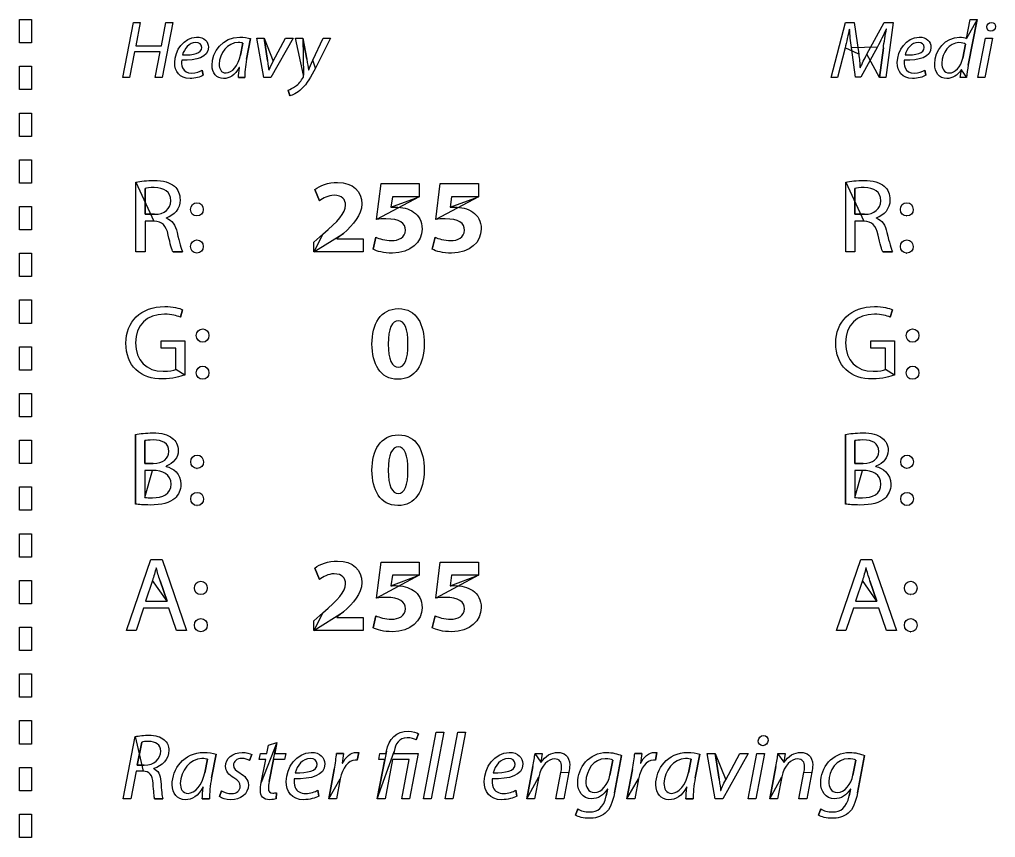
# Model space of a CAD drawing. Extents: x 1 to 901, y -2 to 434.
# Drawn here: x 450 to 583.9, y 104.3 to 216.6 of the extents above; entities that cross this region are included whole.
import ezdxf

# ---------------------------------------------------------------- set-up
doc = ezdxf.new("R2010")
doc.units = 0
doc.layers.add('Design_Template', color=7, linetype='CONTINUOUS')

msp = doc.modelspace()

# ---------------------------------------------------------------- linework, layer by layer
at = {"layer": 'Design_Template', "color": 7}
for points in [[(451.58296, 213.360966), (449.958837, 213.360966), (449.958837, 216.569804), (451.58296, 216.569804), (451.58296, 213.360966), (451.58296, 213.360966), (451.58296, 213.360966)], [(466.528949, 216.169501), (465.90285, 212.977509), (469.42882, 212.977509), (470.044363, 216.169501), (471.000971, 216.169501), (469.531952, 208.596643), (468.588337, 208.596643), (469.270468, 212.158453), (465.744498, 212.158453), (465.060742, 208.596643), (464.118751, 208.596643), (465.586146, 216.169501), (466.528949, 216.169501), (466.528949, 216.169501), (466.528949, 216.169501)], [(563.292557, 212.68711), (562.24581, 208.596643), (561.357414, 208.596643), (563.347777, 216.169501), (564.552876, 216.169501), (565.155425, 211.832756)], [(566.270386, 211.798261), (568.648101, 216.169501), (569.875938, 216.169501), (568.897404, 208.596643), (567.990332, 208.596643), (567.990332, 208.596643)], [(579.973921, 213.967436), (580.464406, 216.574617), (581.404773, 216.574617), (581.404773, 216.573815), (581.404773, 216.573815), (581.404773, 216.573815)], [(581.404773, 216.573815), (580.199674, 210.31658)], [(563.906475, 215.249367), (563.884549, 215.249367)], [(568.958309, 215.249367), (568.912021, 215.249367)], [(583.293628, 214.968593), (583.278199, 214.968593), (583.278199, 214.967791), (583.278199, 214.967791)], [(480.308818, 211.697985), (480.627146, 213.338504), (480.627146, 213.338504), (480.627146, 213.338504)], [(481.68445, 213.945776), (481.12494, 211.113977)], [(484.787337, 210.866094), (486.469928, 214.034019), (487.503682, 214.034019), (484.442211, 208.596643), (483.511588, 208.596643), (482.55498, 214.034019), (483.522957, 214.034019), (483.522957, 214.034019), (483.522957, 214.034019), (483.522957, 214.034019)], [(483.522957, 214.034019), (484.000449, 210.934282)], [(488.958084, 208.919131), (487.854493, 214.031613), (488.833026, 214.031613), (488.833026, 214.034019), (488.833026, 214.034019)], [(488.833026, 214.034019), (489.378732, 211.11157)], [(490.244389, 210.999261), (491.643571, 214.031613), (492.64403, 214.031613), (490.585455, 209.897827)], [(579.44933, 211.281638), (579.82369, 213.179666), (579.82369, 213.179666)], [(581.516026, 208.596643), (582.574142, 214.034019), (583.517757, 214.034019), (582.459641, 208.596643), (581.516026, 208.596643), (581.516026, 208.596643), (581.516026, 208.596643)], [(474.976011, 212.728022), (474.976011, 212.742462), (474.976011, 212.742462)], [(567.717479, 212.81065), (565.441271, 208.641567), (564.713664, 208.641567), (564.146033, 212.721605)], [(567.990332, 208.596643), (568.536037, 212.68711)], [(574.161186, 212.728022), (574.161186, 212.742462), (574.161186, 212.742462), (574.161186, 212.742462)], [(451.58296, 206.943289), (449.958837, 206.943289), (449.958837, 210.152127), (451.58296, 210.152127), (451.58296, 206.943289), (451.58296, 206.943289), (451.58296, 206.943289)], [(475.044225, 209.606625), (475.180651, 208.911109), (475.180651, 208.911109), (475.180651, 208.911109)], [(480.136661, 210.001312), (480.114736, 210.001312)], [(484.171794, 209.596998), (484.205089, 209.596998)], [(489.629659, 209.673208), (489.651584, 209.673208)], [(565.338139, 209.933926), (565.371434, 209.933926)], [(574.229399, 209.606625), (574.36745, 208.911109), (574.36745, 208.911109), (574.36745, 208.911109)], [(579.960116, 208.595039), (579.097707, 208.595039), (579.245502, 209.674011), (579.225201, 209.674011)], [(480.885382, 208.596643), (480.011604, 208.596643), (480.011604, 208.596643), (480.011604, 208.596643), (480.011604, 208.596643)], [(487.079786, 206.098563), (486.853221, 206.895157)], [(451.58296, 200.525613), (449.958837, 200.525613), (449.958837, 203.734451), (451.58296, 203.734451), (451.58296, 200.525613), (451.58296, 200.525613), (451.58296, 200.525613)], [(451.58296, 194.107937), (449.958837, 194.107937), (449.958837, 197.316775), (451.58296, 197.316775), (451.58296, 194.107937), (451.58296, 194.107937), (451.58296, 194.107937)], [(468.397502, 188.871916), (467.198088, 188.871916), (467.198088, 184.653898), (465.9264, 184.653898), (465.9264, 194.261961), (465.925588, 194.261961), (465.925588, 194.261961), (465.925588, 194.261961)], [(565.844866, 188.871916), (564.645451, 188.871916), (564.645451, 184.653898), (563.373763, 184.653898), (563.373763, 194.261961), (563.372951, 194.261961), (563.372951, 194.261961), (563.372951, 194.261961)], [(467.198088, 193.383542), (467.198088, 189.828951), (467.198088, 189.828951)], [(491.122227, 191.661198), (490.494504, 193.235935)], [(498.972425, 189.119798), (499.598524, 194.044563), (504.832259, 194.044563), (504.834696, 192.239591), (504.834696, 192.239591), (504.834696, 192.239591), (504.834696, 192.239591)], [(507.084918, 189.119798), (507.712641, 194.044563), (512.946376, 194.044563), (512.948001, 192.239591), (512.948001, 192.239591), (512.948001, 192.239591), (512.948001, 192.239591)], [(564.645451, 193.383542), (564.645451, 189.828951), (564.645451, 189.828951)], [(504.834696, 192.239591), (501.150373, 192.239591), (500.945734, 190.794812)], [(512.948001, 192.239591), (509.263678, 192.239591), (509.059039, 190.794812)], [(451.58296, 187.690261), (449.958837, 187.690261), (449.958837, 190.899099), (451.58296, 190.899099), (451.58296, 187.690261), (451.58296, 187.690261), (451.58296, 187.690261)], [(467.198088, 189.828951), (468.500634, 189.828951)], [(470.138562, 189.336395), (470.138562, 189.292273)], [(474.301188, 189.596311), (474.287383, 189.596311), (474.287383, 189.596311)], [(564.645451, 189.828951), (565.947997, 189.828951)], [(567.585925, 189.336395), (567.585925, 189.292273)], [(571.748552, 189.596311), (571.734747, 189.596311), (571.734747, 189.596311)], [(494.411888, 187.212946), (493.534862, 186.490958), (493.534862, 186.463683), (497.117676, 186.463683), (497.117676, 184.657909), (490.375131, 184.656304), (490.375131, 184.656304), (490.375131, 184.656304), (490.375131, 184.656304)], [(490.375131, 184.656304), (490.375131, 185.984763), (491.604592, 187.082988)], [(498.489248, 185.030936), (498.88391, 186.678675)], [(506.602553, 185.030936), (506.997215, 186.678675)], [(451.58296, 181.272585), (449.958837, 181.272585), (449.958837, 184.481423), (451.58296, 184.481423), (451.58296, 181.272585), (451.58296, 181.272585), (451.58296, 181.272585)], [(472.346557, 184.656304), (471.031829, 184.656304)], [(474.301188, 184.498269), (474.287383, 184.498269), (474.287383, 184.498269)], [(569.79392, 184.656304), (568.479193, 184.656304)], [(571.748552, 184.498269), (571.734747, 184.498269), (571.734747, 184.498269)], [(451.58296, 174.854909), (449.958837, 174.854909), (449.958837, 178.063747), (451.58296, 178.063747), (451.58296, 174.854909), (451.58296, 174.854909), (451.58296, 174.854909)], [(472.344121, 176.720848), (472.037973, 175.694822)], [(569.791484, 176.720848), (569.485337, 175.694822)], [(451.58296, 168.437232), (449.958837, 168.437232), (449.958837, 171.64607), (451.58296, 171.64607), (451.58296, 168.437232), (451.58296, 168.437232), (451.58296, 168.437232)], [(471.394009, 168.528684), (471.394009, 171.431881), (469.390653, 171.431881), (469.390653, 172.444269), (472.635651, 172.444269), (472.638087, 167.763376), (472.638087, 167.763376), (472.638087, 167.763376)], [(475.091324, 172.269387), (475.077519, 172.269387), (475.077519, 172.269387)], [(500.579494, 172.009471), (500.579494, 172.009471), (500.579494, 172.009471)], [(505.50627, 172.066428), (505.50627, 172.066428)], [(568.841372, 168.528684), (568.841372, 171.431881), (566.838017, 171.431881), (566.838017, 172.444269), (570.083014, 172.444269), (570.08545, 167.763376), (570.08545, 167.763376), (570.08545, 167.763376)], [(572.538687, 172.269387), (572.524882, 172.269387), (572.524882, 172.269387)], [(475.091324, 167.170544), (475.077519, 167.170544), (475.077519, 167.170544)], [(572.538687, 167.170544), (572.524882, 167.170544), (572.524882, 167.170544)], [(451.58296, 162.019556), (449.958837, 162.019556), (449.958837, 165.228394), (451.58296, 165.228394), (451.58296, 162.019556), (451.58296, 162.019556), (451.58296, 162.019556)], [(465.897165, 150.030535), (465.897165, 159.608114), (465.897165, 159.608114), (465.897165, 159.608114), (465.897165, 159.608114)], [(563.344529, 150.030535), (563.344529, 159.608114), (563.344529, 159.608114), (563.344529, 159.608114), (563.344529, 159.608114)], [(451.58296, 155.60188), (449.958837, 155.60188), (449.958837, 158.810718), (451.58296, 158.810718), (451.58296, 155.60188), (451.58296, 155.60188), (451.58296, 155.60188)], [(467.169666, 158.754564), (467.169666, 155.620331), (467.169666, 155.620331), (467.169666, 155.620331)], [(564.617029, 158.754564), (564.617029, 155.620331), (564.617029, 155.620331), (564.617029, 155.620331)], [(467.169666, 155.620331), (468.324417, 155.620331)], [(564.617029, 155.620331), (565.77178, 155.620331)], [(468.220473, 154.667306), (467.167229, 154.667306), (467.169666, 150.955483), (467.169666, 150.955483), (467.169666, 150.955483), (467.169666, 150.955483)], [(470.077657, 155.244897), (470.077657, 155.216017)], [(474.332047, 154.943266), (474.315806, 154.943266), (474.315806, 154.943266), (474.315806, 154.943266)], [(500.579494, 154.682548), (500.579494, 154.682548), (500.579494, 154.682548)], [(505.50627, 154.739505), (505.50627, 154.739505)], [(565.667836, 154.667306), (564.614593, 154.667306), (564.617029, 150.955483), (564.617029, 150.955483), (564.617029, 150.955483), (564.617029, 150.955483)], [(567.52502, 155.244897), (567.52502, 155.216017)], [(571.77941, 154.943266), (571.763169, 154.943266), (571.763169, 154.943266), (571.763169, 154.943266)], [(451.58296, 149.184204), (449.958837, 149.184204), (449.958837, 152.393042), (451.58296, 152.393042), (451.58296, 149.184204), (451.58296, 149.184204), (451.58296, 149.184204)], [(474.332047, 149.842818), (474.315806, 149.842818), (474.315806, 149.842818), (474.315806, 149.842818)], [(571.77941, 149.842818), (571.763169, 149.842818), (571.763169, 149.842818), (571.763169, 149.842818)], [(451.58296, 142.766528), (449.958837, 142.766528), (449.958837, 145.975366), (451.58296, 145.975366), (451.58296, 142.766528), (451.58296, 142.766528), (451.58296, 142.766528)], [(466.978831, 135.735964), (465.955634, 132.674732), (464.639282, 132.674732), (467.987411, 142.411149), (469.523019, 142.411149), (472.889014, 132.674732), (471.527999, 132.674732), (470.474755, 135.735964), (466.978831, 135.735964), (466.978831, 135.735964)], [(498.972425, 137.136621), (499.598524, 142.06299), (504.832259, 142.06299), (504.834696, 140.258019), (504.834696, 140.258019), (504.834696, 140.258019), (504.834696, 140.258019)], [(507.084918, 137.136621), (507.712641, 142.06299), (512.946376, 142.06299), (512.948001, 140.258019), (512.948001, 140.258019), (512.948001, 140.258019), (512.948001, 140.258019)], [(564.426194, 135.735964), (563.402997, 132.674732), (562.086646, 132.674732), (565.434775, 142.411149), (566.970383, 142.411149), (570.336377, 132.674732), (568.975362, 132.674732), (567.922119, 135.735964), (564.426194, 135.735964), (564.426194, 135.735964)], [(468.733696, 141.296078), (468.705274, 141.296078)], [(491.122227, 139.678021), (490.494504, 141.253561)], [(566.181059, 141.296078), (566.152637, 141.296078)], [(451.58296, 136.348852), (449.958837, 136.348852), (449.958837, 139.55769), (451.58296, 139.55769), (451.58296, 136.348852), (451.58296, 136.348852), (451.58296, 136.348852)], [(468.209104, 139.53603), (467.244375, 136.717868), (470.211647, 136.717868), (470.211647, 136.717868), (470.211647, 136.717868)], [(470.211647, 136.717868), (469.246106, 139.519184)], [(504.834696, 140.258019), (501.150373, 140.258019), (500.945734, 138.812437)], [(512.948001, 140.258019), (509.263678, 140.258019), (509.059039, 138.812437)], [(565.656467, 139.53603), (564.691738, 136.717868), (567.659011, 136.717868), (567.659011, 136.717868), (567.659011, 136.717868)], [(567.659011, 136.717868), (566.69347, 139.519184)], [(474.842021, 137.614738), (474.828216, 137.614738), (474.828216, 137.614738)], [(572.289384, 137.614738), (572.275579, 137.614738), (572.275579, 137.614738)], [(494.411888, 135.228967), (493.534862, 134.508583), (493.534862, 134.478901), (497.117676, 134.478901), (497.117676, 132.67393), (490.375131, 132.67393), (490.375131, 132.67393), (490.375131, 132.67393)], [(490.375131, 132.67393), (490.375131, 134.002389), (491.604592, 135.099811)], [(498.489248, 133.048562), (498.88391, 134.695498)], [(506.602553, 133.048562), (506.997215, 134.695498)], [(451.58296, 129.931175), (449.958837, 129.931175), (449.958837, 133.140014), (451.58296, 133.140014), (451.58296, 129.931175), (451.58296, 129.931175), (451.58296, 129.931175)], [(474.842021, 132.515895), (474.828216, 132.515895), (474.828216, 132.515895)], [(572.289384, 132.515895), (572.275579, 132.515895), (572.275579, 132.515895)], [(451.58296, 123.513499), (449.958837, 123.513499), (449.958837, 126.722337), (451.58296, 126.722337), (451.58296, 123.513499), (451.58296, 123.513499), (451.58296, 123.513499)], [(451.58296, 117.095823), (449.958837, 117.095823), (449.958837, 120.304661), (451.58296, 120.304661), (451.58296, 117.095823), (451.58296, 117.095823), (451.58296, 117.095823)], [(466.922799, 113.363142), (465.959694, 113.363142), (465.244268, 109.587944), (464.165851, 109.587944), (465.818395, 118.113827), (465.818395, 118.113827)], [(504.744557, 118.511723), (504.421356, 117.663787)], [(505.393394, 109.587944), (507.147446, 118.702649), (508.225864, 118.702649), (506.457194, 109.587944), (505.393394, 109.587944), (505.393394, 109.587944)], [(508.367162, 109.587944), (510.122839, 118.702649), (511.201257, 118.702649), (509.432587, 109.587944), (508.367162, 109.587944), (508.367162, 109.587944)], [(466.740897, 117.355739), (466.128603, 114.184605), (466.128603, 114.184605), (466.128603, 114.184605)], [(483.146161, 111.819691), (483.771448, 114.966759), (482.861127, 114.966759), (483.030848, 115.801057), (483.927364, 115.801057), (484.147432, 116.944206), (485.280258, 117.291562), (485.280258, 117.291562), (485.280258, 117.291562)], [(485.280258, 117.291562), (484.992788, 115.803464), (486.499162, 115.803464), (486.331065, 114.969166), (484.824692, 114.969166), (484.237571, 111.950451)], [(551.986226, 116.867193), (551.971609, 116.867193), (551.971609, 116.866391), (551.972421, 116.866391), (551.972421, 116.866391)], [(476.953381, 115.699979), (476.317537, 112.464668)], [(481.840366, 115.636604), (481.540715, 114.82557)], [(493.49101, 115.802661), (494.439498, 115.802661)], [(496.531368, 115.916575), (496.32348, 114.864076)], [(499.065, 109.587944), (500.093069, 114.953122), (499.262331, 114.953122), (499.417434, 115.802661), (500.26279, 115.802661), (500.313138, 116.11071)], [(501.380999, 116.086644), (501.329027, 115.802661), (504.695833, 115.802661), (503.498043, 109.587944), (502.419625, 109.587944), (503.458252, 114.953122), (501.158494, 114.953122), (500.130424, 109.587944), (499.065, 109.587944), (499.065, 109.587944), (499.065, 109.587944)], [(520.7243, 115.802661), (521.687405, 115.802661), (521.533925, 114.582501), (521.557475, 114.582501)], [(532.588517, 115.505042), (531.627036, 110.370099)], [(534.417279, 115.802661), (535.365767, 115.802661)], [(537.459261, 115.916575), (537.251373, 114.864076)], [(543.345894, 115.699979), (542.710049, 112.464668)], [(546.892165, 112.183894), (548.815939, 115.805068), (549.999112, 115.805068), (546.501564, 109.590351), (545.436139, 109.590351), (544.344729, 115.805068), (545.450757, 115.802661), (545.450757, 115.802661), (545.450757, 115.802661), (545.450757, 115.802661)], [(545.450757, 115.802661), (545.998086, 112.256895)], [(549.958509, 109.587944), (551.165232, 115.802661), (552.245274, 115.802661), (551.035303, 109.587944), (549.958509, 109.587944), (549.958509, 109.587944)], [(554.07566, 115.802661), (555.040389, 115.802661), (554.885285, 114.582501), (554.910459, 114.582501)], [(565.940689, 115.505042), (564.977584, 110.370099)], [(451.58296, 110.678147), (449.958837, 110.678147), (449.958837, 113.886985), (451.58296, 113.886985), (451.58296, 110.678147), (451.58296, 110.678147), (451.58296, 110.678147)], [(466.128603, 114.184605), (467.091708, 114.184605)], [(475.382042, 113.132106), (475.745034, 115.00687), (475.745034, 115.00687)], [(490.81608, 114.314563), (490.81608, 114.324991), (490.81608, 114.324991), (490.81608, 114.324991)], [(494.269777, 114.453345), (494.309568, 114.453345)], [(517.997398, 114.314563), (517.997398, 114.324991), (517.997398, 114.324991), (517.997398, 114.324991), (517.997398, 114.324991)], [(519.582542, 109.587944), (520.426274, 113.991272)], [(531.004997, 112.81042), (531.407779, 114.876912), (531.407779, 114.876912), (531.407779, 114.876912)], [(535.19767, 114.453345), (535.237461, 114.453345)], [(541.776179, 113.132106), (542.13917, 115.00687), (542.13917, 115.00687), (542.13917, 115.00687)], [(552.933902, 109.587944), (553.777634, 113.991272)], [(564.356357, 112.81042), (564.75914, 114.876912), (564.75914, 114.876912), (564.75914, 114.876912)], [(468.391818, 113.735367), (468.378825, 113.709697)], [(492.400412, 109.587944), (493.166186, 113.593376)], [(521.231839, 112.601845), (520.660959, 109.583933), (519.582542, 109.583933), (519.582542, 109.587944), (519.582542, 109.587944), (519.582542, 109.587944)], [(525.366855, 113.207514), (524.664422, 109.58634), (523.586004, 109.58634), (524.276257, 113.169008)], [(533.328305, 109.587944), (534.094078, 113.593376)], [(554.584011, 112.601845), (554.011507, 109.583933), (552.934714, 109.583933), (552.934714, 109.587944), (552.933902, 109.587944), (552.933902, 109.587944), (552.933902, 109.587944)], [(558.717403, 113.207514), (558.018218, 109.58634), (556.938177, 109.58634), (557.628429, 113.169008)], [(493.994488, 112.321072), (493.472333, 109.587944), (492.400412, 109.587944), (492.400412, 109.587944), (492.400412, 109.587944), (492.400412, 109.587944)], [(534.922381, 112.321072), (534.40185, 109.587944), (533.328305, 109.587944), (533.328305, 109.587944), (533.328305, 109.587944)], [(475.188771, 111.193165), (475.161973, 111.193165)], [(477.407323, 109.881553), (477.70535, 110.665312), (477.70535, 110.665312), (477.70535, 110.665312)], [(485.225038, 110.408605), (485.173066, 109.560669)], [(490.897286, 110.745533), (491.050766, 109.94573), (491.050766, 109.94573), (491.050766, 109.94573)], [(518.077792, 110.745533), (518.232084, 109.94573), (518.232084, 109.94573), (518.232084, 109.94573)], [(530.510452, 109.98584), (530.718339, 110.909183), (530.680172, 110.909183)], [(541.581284, 111.193165), (541.554486, 111.193165)], [(546.191357, 110.731093), (546.231148, 110.731093)], [(563.861812, 109.98584), (564.069699, 110.909183), (564.031533, 110.909183)], [(469.625339, 109.587944), (468.507131, 109.587944)], [(476.04306, 109.587944), (475.044225, 109.587944), (475.044225, 109.587944), (475.044225, 109.587944), (475.044225, 109.587944)], [(542.435573, 109.587944), (541.436737, 109.587944), (541.436737, 109.587944), (541.436737, 109.587944)], [(451.58296, 104.260471), (449.958837, 104.260471), (449.958837, 107.469309), (451.58296, 107.469309), (451.58296, 104.260471), (451.58296, 104.260471), (451.58296, 104.260471)], [(526.273115, 107.340153), (526.584947, 108.173649), (526.584947, 108.173649), (526.584947, 108.173649)], [(559.623663, 107.340153), (559.936307, 108.173649), (559.936307, 108.173649), (559.936307, 108.173649)]]:
    msp.add_lwpolyline(points, close=True, dxfattribs=at)
for points in [[(582.745487, 215.552602), (582.756855, 215.911992), (583.029708, 216.181534), (583.370774, 216.181534)], [(583.370774, 216.181534), (583.71184, 216.181534), (583.929472, 215.932849), (583.929472, 215.596723)], [(563.884549, 215.249367), (563.713204, 214.552247), (563.473646, 213.405889), (563.292557, 212.68711)], [(564.146033, 212.721605), (564.029908, 213.597617), (563.952763, 214.476037), (563.906475, 215.249367)], [(568.912021, 215.249367), (568.557963, 214.484861), (568.138127, 213.586386), (567.717479, 212.81065)], [(568.536037, 212.68711), (568.639169, 213.405889), (568.810514, 214.518554), (568.958309, 215.249367)], [(583.278199, 214.967791), (582.959059, 214.967791), (582.745487, 215.214872), (582.745487, 215.552602)], [(583.929472, 215.596723), (583.916479, 215.226905), (583.654995, 214.968593), (583.293628, 214.968593)], [(471.268139, 210.660728), (471.268139, 212.302851), (472.4976, 214.155955), (474.27033, 214.155955)], [(474.133904, 213.427549), (473.236576, 213.427549), (472.563377, 212.562767), (472.336812, 211.70681)], [(474.976011, 212.742462), (474.976011, 213.180468), (474.634946, 213.427549), (474.133904, 213.427549)], [(474.27033, 214.155955), (475.317077, 214.155955), (475.886332, 213.537452), (475.886332, 212.763319)], [(476.395495, 210.270854), (476.395495, 212.159256), (477.805233, 214.159966), (480.204875, 214.159966)], [(479.967753, 213.41712), (478.545021, 213.41712), (477.385397, 211.945066), (477.373217, 210.439318)], [(480.627146, 213.338504), (480.489096, 213.372196), (480.284457, 213.41712), (479.967753, 213.41712)], [(480.204875, 214.159966), (480.729466, 214.159966), (481.308466, 214.069317), (481.68445, 213.945776)], [(570.453314, 210.660728), (570.453314, 212.302851), (571.682775, 214.155955), (573.457129, 214.155955)], [(573.320702, 213.427549), (572.423375, 213.427549), (571.750176, 212.562767), (571.523611, 211.70681)], [(574.161186, 212.742462), (574.161186, 213.180468), (573.82012, 213.427549), (573.320702, 213.427549)], [(573.457129, 214.155955), (574.503876, 214.155955), (575.071507, 213.537452), (575.071507, 212.763319)], [(575.595286, 210.451352), (575.595286, 212.383072), (577.051312, 214.158362), (578.997011, 214.158362)], [(578.913369, 213.404285), (577.595393, 213.404285), (576.570572, 212.020473), (576.570572, 210.572485)], [(579.82369, 213.179666), (579.632043, 213.303206), (579.311279, 213.404285), (578.913369, 213.404285)], [(578.997011, 214.158362), (579.349446, 214.158362), (579.734363, 214.078943), (579.973921, 213.967436)], [(475.886332, 212.763319), (475.886332, 211.336991), (474.258961, 210.953535), (472.222311, 210.986425)], [(472.336812, 211.70681), (473.814764, 211.693974), (474.976011, 211.888911), (474.976011, 212.728022)], [(478.318456, 209.237609), (479.103719, 209.237609), (480.035966, 210.249195), (480.308818, 211.697985)], [(565.155425, 211.832756), (565.235007, 211.181362), (565.325146, 210.494671), (565.338139, 209.933926)], [(565.371434, 209.933926), (565.610992, 210.494671), (565.940689, 211.170131), (566.270386, 211.798261)], [(575.071507, 212.763319), (575.071507, 211.336991), (573.44576, 210.953535), (571.407486, 210.986425)], [(571.523611, 211.70681), (572.999938, 211.693974), (574.161186, 211.888911), (574.161186, 212.728022)], [(473.361633, 208.471499), (471.905607, 208.471499), (471.268139, 209.459821), (471.268139, 210.660728)], [(472.222311, 210.986425), (472.176024, 210.751378), (472.210942, 210.245184), (472.336812, 209.953982)], [(477.373217, 210.439318), (477.373217, 209.832848), (477.592473, 209.237609), (478.318456, 209.237609)], [(481.12494, 211.113977), (480.942226, 210.169776), (480.86508, 209.203916), (480.885382, 208.596643)], [(484.000449, 210.934282), (484.08328, 210.315778), (484.151493, 209.900234), (484.171794, 209.596998)], [(484.205089, 209.596998), (484.321214, 209.888201), (484.466573, 210.248393), (484.787337, 210.866094)], [(489.378732, 211.11157), (489.503789, 210.48344), (489.572002, 210.079126), (489.629659, 209.673208)], [(489.651584, 209.673208), (489.801004, 210.022972), (489.959356, 210.403219), (490.244389, 210.999261)], [(572.546808, 208.471499), (571.090782, 208.471499), (570.453314, 209.459821), (570.453314, 210.660728)], [(571.407486, 210.986425), (571.361198, 210.751378), (571.396117, 210.245184), (571.523611, 209.953982)], [(577.244583, 208.472301), (576.177534, 208.472301), (575.595286, 209.337083), (575.595286, 210.451352)], [(576.570572, 210.572485), (576.570572, 209.921091), (576.797137, 209.236004), (577.60595, 209.236004)], [(577.60595, 209.236004), (578.332745, 209.236004), (579.209771, 210.05506), (579.44933, 211.281638)], [(472.336812, 209.953982), (472.554444, 209.469447), (472.996206, 209.222367), (473.566273, 209.222367)], [(473.566273, 209.222367), (474.21511, 209.222367), (474.703159, 209.426128), (475.044225, 209.606625)], [(477.974954, 208.473905), (477.010225, 208.473905), (476.395495, 209.237609), (476.395495, 210.270854)], [(480.114736, 210.001312), (479.512186, 208.878219), (478.760217, 208.473905), (477.974954, 208.473905)], [(480.011604, 208.596643), (480.011604, 208.921538), (480.068448, 209.439765), (480.136661, 210.001312)], [(490.585455, 209.897827), (489.99265, 208.716975), (489.435576, 207.763148), (488.685231, 207.041961)], [(571.523611, 209.953982), (571.739619, 209.469447), (572.182192, 209.222367), (572.751447, 209.222367)], [(572.751447, 209.222367), (573.400284, 209.222367), (573.888333, 209.426128), (574.229399, 209.606625)], [(579.225201, 209.674011), (578.724159, 208.898274), (578.029034, 208.472301), (577.244583, 208.472301)], [(580.199674, 210.31658), (580.085174, 209.754232), (579.995035, 209.124497), (579.960116, 208.595039)], [(475.180651, 208.911109), (474.771372, 208.674458), (474.100609, 208.471499), (473.361633, 208.471499)], [(487.865049, 207.423011), (488.228041, 207.704586), (488.626763, 208.14179), (488.924789, 208.671249)], [(488.924789, 208.671249), (488.969453, 208.760294), (488.969453, 208.82768), (488.958084, 208.919131)], [(574.36745, 208.911109), (573.956546, 208.674458), (573.285784, 208.471499), (572.546808, 208.471499)], [(486.853221, 206.895157), (487.091155, 206.985004), (487.489065, 207.131006), (487.865049, 207.423011)], [(488.685231, 207.041961), (488.069689, 206.423458), (487.40055, 206.165948), (487.079786, 206.098563)], [(465.925588, 194.261961), (466.569552, 194.391919), (467.491242, 194.464118), (468.368268, 194.464118)], [(468.368268, 194.464118), (469.729283, 194.464118), (470.604685, 194.218642), (471.220228, 193.670733)], [(563.372951, 194.261961), (564.016915, 194.391919), (564.938605, 194.464118), (565.815631, 194.464118)], [(565.815631, 194.464118), (567.176646, 194.464118), (568.052048, 194.218642), (568.667591, 193.670733)], [(468.455971, 193.500664), (467.842052, 193.500664), (467.402727, 193.442905), (467.198088, 193.383542)], [(470.722434, 191.678847), (470.722434, 192.934305), (469.800744, 193.483818), (468.455971, 193.500664)], [(471.220228, 193.670733), (471.716397, 193.236738), (471.995746, 192.572508), (471.995746, 191.820838)], [(490.494504, 193.235935), (491.20993, 193.770207), (492.321642, 194.204202), (493.607947, 194.204202)], [(493.607947, 194.204202), (495.756662, 194.204202), (496.941459, 192.96158), (496.941459, 191.256884)], [(565.903334, 193.500664), (565.289416, 193.500664), (564.85009, 193.442905), (564.645451, 193.383542)], [(568.169797, 191.678847), (568.169797, 192.934305), (567.248108, 193.483818), (565.903334, 193.500664)], [(568.667591, 193.670733), (569.16376, 193.236738), (569.443109, 192.572508), (569.443109, 191.820838)], [(468.500634, 189.828951), (469.860025, 189.828951), (470.722434, 190.56538), (470.722434, 191.678847)], [(471.995746, 191.820838), (471.995746, 190.534896), (471.175564, 189.682949), (470.138562, 189.336395)], [(493.155629, 192.441748), (492.335447, 192.441748), (491.618397, 192.037434), (491.122227, 191.661198)], [(494.719659, 191.069167), (494.719659, 191.835277), (494.251912, 192.441748), (493.155629, 192.441748)], [(565.947997, 189.828951), (567.307388, 189.828951), (568.169797, 190.56538), (568.169797, 191.678847)], [(569.443109, 191.820838), (569.443109, 190.534896), (568.622927, 189.682949), (567.585925, 189.336395)], [(473.438779, 190.492379), (473.438779, 191.02665), (473.805019, 191.415722), (474.315806, 191.415722)], [(474.287383, 189.596311), (473.791214, 189.596311), (473.438779, 189.985382), (473.438779, 190.492379)], [(475.178215, 190.492379), (475.178215, 189.985382), (474.842021, 189.596311), (474.301188, 189.596311)], [(474.315806, 191.415722), (474.828216, 191.415722), (475.16441, 191.02665), (475.178215, 190.492379)], [(491.604592, 187.082988), (493.681033, 188.916839), (494.689613, 189.973349), (494.719659, 191.069167)], [(496.941459, 191.256884), (496.941459, 189.682147), (495.785084, 188.425887), (494.411888, 187.212946)], [(500.945734, 190.794812), (501.150373, 190.824493), (501.324966, 190.824493), (501.559652, 190.824493)], [(501.559652, 190.824493), (502.465101, 190.824493), (503.38679, 190.621534), (504.059177, 190.14422)], [(509.059039, 190.794812), (509.263678, 190.824493), (509.438271, 190.824493), (509.672957, 190.824493)], [(509.672957, 190.824493), (510.578406, 190.824493), (511.500095, 190.621534), (512.172482, 190.14422)], [(570.886142, 190.492379), (570.886142, 191.02665), (571.252382, 191.415722), (571.763169, 191.415722)], [(571.734747, 189.596311), (571.238577, 189.596311), (570.886142, 189.985382), (570.886142, 190.492379)], [(572.625578, 190.492379), (572.625578, 189.985382), (572.289384, 189.596311), (571.748552, 189.596311)], [(571.763169, 191.415722), (572.275579, 191.415722), (572.611773, 191.02665), (572.625578, 190.492379)], [(470.138562, 189.292273), (470.900275, 189.032357), (471.351782, 188.339248), (471.584843, 187.327662)], [(500.25873, 189.205635), (499.732514, 189.205635), (499.365462, 189.176755), (498.972425, 189.119798)], [(502.934472, 187.646139), (502.934472, 188.613604), (502.158953, 189.205635), (500.25873, 189.205635)], [(504.059177, 190.14422), (504.776227, 189.667707), (505.215552, 188.88796), (505.215552, 187.788933)], [(508.371223, 189.205635), (507.846631, 189.205635), (507.479579, 189.176755), (507.084918, 189.119798)], [(511.046965, 187.646139), (511.046965, 188.613604), (510.27307, 189.205635), (508.371223, 189.205635)], [(512.172482, 190.14422), (512.889532, 189.667707), (513.328857, 188.88796), (513.328857, 187.788933)], [(567.585925, 189.292273), (568.347639, 189.032357), (568.799145, 188.339248), (569.032206, 187.327662)], [(470.372436, 186.981108), (470.08253, 188.324006), (469.553878, 188.830201), (468.397502, 188.871916)], [(501.032624, 186.216602), (501.954314, 186.216602), (502.934472, 186.648993), (502.934472, 187.646139)], [(505.215552, 187.788933), (505.215552, 186.040918), (503.694561, 184.496665), (501.136568, 184.496665)], [(509.145117, 186.216602), (510.068431, 186.216602), (511.046965, 186.648993), (511.046965, 187.646139)], [(513.328857, 187.788933), (513.328857, 186.040918), (511.807866, 184.496665), (509.249873, 184.496665)], [(567.819799, 186.981108), (567.529893, 188.324006), (567.001241, 188.830201), (565.844866, 188.871916)], [(471.031829, 184.656304), (470.870229, 184.944298), (470.650973, 185.768969), (470.372436, 186.981108)], [(471.584843, 187.327662), (471.906419, 185.971126), (472.141917, 185.031739), (472.346557, 184.656304)], [(473.438779, 185.393535), (473.438779, 185.928609), (473.805019, 186.304043), (474.315806, 186.304043)], [(474.315806, 186.304043), (474.828216, 186.304043), (475.16441, 185.928609), (475.178215, 185.393535)], [(498.88391, 186.678675), (499.306994, 186.475716), (500.170215, 186.216602), (501.032624, 186.216602)], [(506.997215, 186.678675), (507.419487, 186.475716), (508.28352, 186.216602), (509.145117, 186.216602)], [(568.479193, 184.656304), (568.317592, 184.944298), (568.098336, 185.768969), (567.819799, 186.981108)], [(569.032206, 187.327662), (569.353783, 185.971126), (569.58928, 185.031739), (569.79392, 184.656304)], [(570.886142, 185.393535), (570.886142, 185.928609), (571.252382, 186.304043), (571.763169, 186.304043)], [(571.763169, 186.304043), (572.275579, 186.304043), (572.611773, 185.928609), (572.625578, 185.393535)], [(474.287383, 184.498269), (473.791214, 184.498269), (473.438779, 184.888143), (473.438779, 185.393535)], [(475.178215, 185.393535), (475.178215, 184.888143), (474.842021, 184.498269), (474.301188, 184.498269)], [(501.136568, 184.496665), (499.981817, 184.496665), (499.0179, 184.755778), (498.489248, 185.030936)], [(509.249873, 184.496665), (508.093498, 184.496665), (507.131205, 184.755778), (506.602553, 185.030936)], [(571.734747, 184.498269), (571.238577, 184.498269), (570.886142, 184.888143), (570.886142, 185.393535)], [(572.625578, 185.393535), (572.625578, 184.888143), (572.289384, 184.498269), (571.748552, 184.498269)], [(464.552392, 172.142638), (464.568633, 175.04423), (466.585793, 177.169283), (469.887635, 177.169283)], [(469.887635, 177.169283), (471.029393, 177.169283), (471.921037, 176.923005), (472.344121, 176.720848)], [(498.342265, 172.009471), (498.342265, 174.724951), (499.510821, 176.875674), (501.969743, 176.875674)], [(501.969743, 176.875674), (504.513119, 176.877279), (505.50627, 174.63751), (505.50627, 172.066428)], [(561.999755, 172.142638), (562.015996, 175.04423), (564.033157, 177.169283), (567.334998, 177.169283)], [(567.334998, 177.169283), (568.476756, 177.169283), (569.3684, 176.923005), (569.791484, 176.720848)], [(469.856777, 176.112773), (467.458759, 176.112773), (465.894729, 174.639114), (465.894729, 172.197991)], [(472.037973, 175.694822), (471.511758, 175.92666), (470.853176, 176.112773), (469.856777, 176.112773)], [(567.30414, 176.112773), (564.906123, 176.112773), (563.342092, 174.639114), (563.342092, 172.197991)], [(569.485337, 175.694822), (568.959121, 175.92666), (568.300539, 176.112773), (567.30414, 176.112773)], [(501.938885, 175.216705), (501.120327, 175.216705), (500.565689, 174.189877), (500.579494, 172.009471)], [(503.283658, 172.039153), (503.283658, 174.11848), (502.829716, 175.216705), (501.938885, 175.216705)], [(474.228915, 173.164653), (474.228915, 173.698925), (474.593531, 174.087996), (475.105941, 174.087996)], [(475.077519, 172.269387), (474.58135, 172.269387), (474.228915, 172.658459), (474.228915, 173.164653)], [(475.96835, 173.164653), (475.96835, 172.658459), (475.632157, 172.269387), (475.091324, 172.269387)], [(475.105941, 174.087996), (475.618352, 174.087996), (475.954545, 173.698925), (475.96835, 173.164653)], [(571.676278, 173.164653), (571.676278, 173.698925), (572.040894, 174.087996), (572.553304, 174.087996)], [(572.524882, 172.269387), (572.028713, 172.269387), (571.676278, 172.658459), (571.676278, 173.164653)], [(573.415714, 173.164653), (573.415714, 172.658459), (573.07952, 172.269387), (572.538687, 172.269387)], [(572.553304, 174.087996), (573.065715, 174.087996), (573.401909, 173.698925), (573.415714, 173.164653)], [(465.925588, 168.515849), (465.076983, 169.324476), (464.552392, 170.624858), (464.552392, 172.142638)], [(465.894729, 172.197991), (465.894729, 169.72879), (467.400291, 168.270373), (469.696801, 168.270373)], [(501.895033, 167.169741), (499.440172, 167.169741), (498.358506, 169.352553), (498.342265, 172.009471)], [(500.579494, 172.009471), (500.564877, 169.857143), (501.090281, 168.83192), (501.95269, 168.83192)], [(505.50627, 172.066428), (505.50627, 169.164034), (504.323097, 167.169741), (501.895033, 167.169741)], [(501.95269, 168.83192), (502.815099, 168.83192), (503.283658, 169.900463), (503.283658, 172.039153)], [(563.372951, 168.515849), (562.524347, 169.324476), (561.999755, 170.624858), (561.999755, 172.142638)], [(563.342092, 172.197991), (563.342092, 169.72879), (564.847654, 168.270373), (567.144164, 168.270373)], [(474.228915, 168.065007), (474.228915, 168.600883), (474.593531, 168.975515), (475.105941, 168.975515)], [(475.105941, 168.975515), (475.618352, 168.975515), (475.954545, 168.600883), (475.96835, 168.065007)], [(571.676278, 168.065007), (571.676278, 168.600883), (572.040894, 168.975515), (572.553304, 168.975515)], [(572.553304, 168.975515), (573.065715, 168.975515), (573.401909, 168.600883), (573.415714, 168.065007)], [(469.60991, 167.229105), (468.118965, 167.229105), (466.889504, 167.603737), (465.925588, 168.515849)], [(472.638087, 167.763376), (472.068832, 167.56122), (470.940879, 167.229105), (469.60991, 167.229105)], [(469.696801, 168.270373), (470.529163, 168.270373), (471.100855, 168.386693), (471.394009, 168.528684)], [(475.077519, 167.170544), (474.58135, 167.170544), (474.228915, 167.560417), (474.228915, 168.065007)], [(475.96835, 168.065007), (475.96835, 167.560417), (475.632157, 167.170544), (475.091324, 167.170544)], [(567.057273, 167.229105), (565.566328, 167.229105), (564.336868, 167.603737), (563.372951, 168.515849)], [(570.08545, 167.763376), (569.516195, 167.56122), (568.388242, 167.229105), (567.057273, 167.229105)], [(567.144164, 168.270373), (567.976527, 168.270373), (568.548218, 168.386693), (568.841372, 168.528684)], [(572.524882, 167.170544), (572.028713, 167.170544), (571.676278, 167.560417), (571.676278, 168.065007)], [(573.415714, 168.065007), (573.415714, 167.560417), (573.07952, 167.170544), (572.538687, 167.170544)], [(465.897165, 159.608114), (466.45424, 159.724435), (467.331266, 159.810271), (468.222097, 159.810271)], [(468.222097, 159.810271), (469.492161, 159.810271), (470.310719, 159.592872), (470.926261, 159.10192)], [(498.342265, 154.681746), (498.342265, 157.398027), (499.510821, 159.547147), (501.969743, 159.547147)], [(501.969743, 159.547147), (504.513119, 159.549553), (505.50627, 157.310586), (505.50627, 154.739505)], [(563.344529, 159.608114), (563.901603, 159.724435), (564.778629, 159.810271), (565.66946, 159.810271)], [(565.66946, 159.810271), (566.939524, 159.810271), (567.758082, 159.592872), (568.373625, 159.10192)], [(468.295995, 158.841202), (467.710498, 158.841202), (467.374305, 158.795476), (467.169666, 158.754564)], [(470.459326, 157.252827), (470.459326, 158.393569), (469.5823, 158.841202), (468.295995, 158.841202)], [(470.926261, 159.10192), (471.438672, 158.725684), (471.744819, 158.148895), (471.744819, 157.382785)], [(565.743358, 158.841202), (565.157862, 158.841202), (564.821668, 158.795476), (564.617029, 158.754564)], [(567.906689, 157.252827), (567.906689, 158.393569), (567.029663, 158.841202), (565.743358, 158.841202)], [(568.373625, 159.10192), (568.886035, 158.725684), (569.192182, 158.148895), (569.192182, 157.382785)], [(468.324417, 155.620331), (469.66919, 155.620331), (470.459326, 156.31344), (470.459326, 157.252827)], [(471.744819, 157.382785), (471.744819, 156.442596), (471.117096, 155.620331), (470.077657, 155.244897)], [(473.468826, 155.83773), (473.468826, 156.372001), (473.833441, 156.761073), (474.345852, 156.761073)], [(474.345852, 156.761073), (474.856638, 156.761073), (475.192832, 156.372001), (475.207449, 155.83773)], [(501.938885, 157.888979), (501.120327, 157.889782), (500.565689, 156.862953), (500.579494, 154.682548)], [(503.283658, 154.711428), (503.283658, 156.791557), (502.829716, 157.888979), (501.938885, 157.888979)], [(565.77178, 155.620331), (567.116554, 155.620331), (567.906689, 156.31344), (567.906689, 157.252827)], [(569.192182, 157.382785), (569.192182, 156.442596), (568.564459, 155.620331), (567.52502, 155.244897)], [(570.916189, 155.83773), (570.916189, 156.372001), (571.280804, 156.761073), (571.793215, 156.761073)], [(571.793215, 156.761073), (572.304002, 156.761073), (572.640195, 156.372001), (572.654812, 155.83773)], [(474.315806, 154.943266), (473.819636, 154.943266), (473.468826, 155.331535), (473.468826, 155.83773)], [(475.207449, 155.83773), (475.207449, 155.331535), (474.87288, 154.943266), (474.332047, 154.943266)], [(571.763169, 154.943266), (571.266999, 154.943266), (570.916189, 155.331535), (570.916189, 155.83773)], [(572.654812, 155.83773), (572.654812, 155.331535), (572.320243, 154.943266), (571.77941, 154.943266)], [(470.764661, 152.788531), (470.764661, 154.117792), (469.608286, 154.667306), (468.220473, 154.667306)], [(470.077657, 155.216017), (471.011528, 154.984981), (472.111059, 154.219673), (472.111059, 152.774894)], [(501.895033, 149.842818), (499.440172, 149.842818), (498.358506, 152.02563), (498.342265, 154.681746)], [(500.579494, 154.682548), (500.564877, 152.53022), (501.090281, 151.504194), (501.95269, 151.504194)], [(505.50627, 154.739505), (505.50627, 151.837913), (504.323097, 149.842818), (501.895033, 149.842818)], [(501.95269, 151.504194), (502.815099, 151.504194), (503.283658, 152.573539), (503.283658, 154.711428)], [(568.212024, 152.788531), (568.212024, 154.117792), (567.055649, 154.667306), (565.667836, 154.667306)], [(567.52502, 155.216017), (568.458891, 154.984981), (569.558422, 154.219673), (569.558422, 152.774894)], [(468.23509, 150.898526), (469.551442, 150.898526), (470.764661, 151.37584), (470.764661, 152.788531)], [(472.111059, 152.774894), (472.111059, 151.937387), (471.774866, 151.301235), (471.277072, 150.82392)], [(565.682453, 150.898526), (566.998805, 150.898526), (568.212024, 151.37584), (568.212024, 152.788531)], [(569.558422, 152.774894), (569.558422, 151.937387), (569.222229, 151.301235), (568.724435, 150.82392)], [(473.468826, 150.738084), (473.468826, 151.273158), (473.833441, 151.648592), (474.345852, 151.648592)], [(474.345852, 151.648592), (474.856638, 151.648592), (475.192832, 151.273158), (475.207449, 150.738084)], [(570.916189, 150.738084), (570.916189, 151.273158), (571.280804, 151.648592), (571.793215, 151.648592)], [(571.793215, 151.648592), (572.304002, 151.648592), (572.640195, 151.273158), (572.654812, 150.738084)], [(467.169666, 150.955483), (467.418968, 150.911361), (467.783584, 150.898526), (468.23509, 150.898526)], [(471.277072, 150.82392), (470.590068, 150.203812), (469.478356, 149.913412), (467.872099, 149.913412)], [(474.315806, 149.842818), (473.819636, 149.842818), (473.468826, 150.232692), (473.468826, 150.738084)], [(475.207449, 150.738084), (475.207449, 150.232692), (474.87288, 149.842818), (474.332047, 149.842818)], [(564.617029, 150.955483), (564.866332, 150.911361), (565.230947, 150.898526), (565.682453, 150.898526)], [(568.724435, 150.82392), (568.037431, 150.203812), (566.925719, 149.913412), (565.319462, 149.913412)], [(571.763169, 149.842818), (571.266999, 149.842818), (570.916189, 150.232692), (570.916189, 150.738084)], [(572.654812, 150.738084), (572.654812, 150.232692), (572.320243, 149.842818), (571.77941, 149.842818)], [(467.872099, 149.913412), (466.995072, 149.913412), (466.322686, 149.970369), (465.897165, 150.030535)], [(565.319462, 149.913412), (564.442436, 149.913412), (563.770049, 149.970369), (563.344529, 150.030535)], [(490.494504, 141.253561), (491.20993, 141.787832), (492.321642, 142.220223), (493.607947, 142.220223)], [(493.607947, 142.220223), (495.756662, 142.220223), (496.941459, 140.978403), (496.941459, 139.273708)], [(468.705274, 141.296078), (468.559103, 140.719289), (468.397502, 140.127258), (468.209104, 139.53603)], [(469.246106, 139.519184), (469.02685, 140.155336), (468.881491, 140.733729), (468.733696, 141.296078)], [(566.152637, 141.296078), (566.006466, 140.719289), (565.844866, 140.127258), (565.656467, 139.53603)], [(566.69347, 139.519184), (566.474213, 140.155336), (566.328854, 140.733729), (566.181059, 141.296078)], [(473.979612, 138.509202), (473.979612, 139.043473), (474.345852, 139.433347), (474.856638, 139.433347)], [(474.856638, 139.433347), (475.369049, 139.433347), (475.705243, 139.043473), (475.719048, 138.509202)], [(493.155629, 140.459373), (492.335447, 140.459373), (491.618397, 140.05506), (491.122227, 139.678021)], [(494.719659, 139.086793), (494.719659, 139.851298), (494.251912, 140.459373), (493.155629, 140.459373)], [(571.426975, 138.509202), (571.426975, 139.043473), (571.793215, 139.433347), (572.304002, 139.433347)], [(572.304002, 139.433347), (572.816412, 139.433347), (573.152606, 139.043473), (573.166411, 138.509202)], [(474.828216, 137.614738), (474.332047, 137.614738), (473.979612, 138.003008), (473.979612, 138.509202)], [(475.719048, 138.509202), (475.719048, 138.003008), (475.382854, 137.614738), (474.842021, 137.614738)], [(491.604592, 135.099811), (493.681033, 136.933662), (494.689613, 137.988568), (494.719659, 139.086793)], [(496.941459, 139.273708), (496.941459, 137.69897), (495.785084, 136.443512), (494.411888, 135.228967)], [(500.945734, 138.812437), (501.150373, 138.841317), (501.324966, 138.841317), (501.559652, 138.841317)], [(501.559652, 138.841317), (502.465101, 138.841317), (503.38679, 138.63916), (504.059177, 138.161845)], [(504.059177, 138.161845), (504.776227, 137.68453), (505.215552, 136.905585), (505.215552, 135.80736)], [(509.059039, 138.812437), (509.263678, 138.841317), (509.438271, 138.841317), (509.672957, 138.841317)], [(509.672957, 138.841317), (510.578406, 138.841317), (511.500095, 138.63916), (512.172482, 138.161845)], [(512.172482, 138.161845), (512.889532, 137.68453), (513.328857, 136.905585), (513.328857, 135.80736)], [(572.275579, 137.614738), (571.77941, 137.614738), (571.426975, 138.003008), (571.426975, 138.509202)], [(573.166411, 138.509202), (573.166411, 138.003008), (572.830217, 137.614738), (572.289384, 137.614738)], [(500.25873, 137.222458), (499.732514, 137.222458), (499.365462, 137.19438), (498.972425, 137.136621)], [(502.934472, 135.663765), (502.934472, 136.631229), (502.158953, 137.222458), (500.25873, 137.222458)], [(508.371223, 137.222458), (507.846631, 137.222458), (507.479579, 137.19438), (507.084918, 137.136621)], [(511.046965, 135.663765), (511.046965, 136.631229), (510.27307, 137.222458), (508.371223, 137.222458)], [(501.032624, 134.233425), (501.954314, 134.233425), (502.934472, 134.666618), (502.934472, 135.663765)], [(505.215552, 135.80736), (505.215552, 134.057741), (503.694561, 132.51429), (501.136568, 132.51429)], [(509.145117, 134.233425), (510.068431, 134.233425), (511.046965, 134.666618), (511.046965, 135.663765)], [(513.328857, 135.80736), (513.328857, 134.057741), (511.807866, 132.51429), (509.249873, 132.51429)], [(473.979612, 133.410358), (473.979612, 133.94463), (474.345852, 134.321668), (474.856638, 134.321668)], [(474.856638, 134.321668), (475.369049, 134.321668), (475.705243, 133.94463), (475.719048, 133.410358)], [(498.88391, 134.695498), (499.306994, 134.493341), (500.170215, 134.233425), (501.032624, 134.233425)], [(506.997215, 134.695498), (507.419487, 134.493341), (508.28352, 134.233425), (509.145117, 134.233425)], [(571.426975, 133.410358), (571.426975, 133.94463), (571.793215, 134.321668), (572.304002, 134.321668)], [(572.304002, 134.321668), (572.816412, 134.321668), (573.152606, 133.94463), (573.166411, 133.410358)], [(474.828216, 132.515895), (474.332047, 132.515895), (473.979612, 132.904164), (473.979612, 133.410358)], [(475.719048, 133.410358), (475.719048, 132.904164), (475.382854, 132.515895), (474.842021, 132.515895)], [(501.136568, 132.51429), (499.981817, 132.51429), (499.0179, 132.774206), (498.489248, 133.048562)], [(509.249873, 132.51429), (508.093498, 132.51429), (507.131205, 132.774206), (506.602553, 133.048562)], [(572.275579, 132.515895), (571.77941, 132.515895), (571.426975, 132.904164), (571.426975, 133.410358)], [(573.166411, 133.410358), (573.166411, 132.904164), (572.830217, 132.515895), (572.289384, 132.515895)], [(465.818395, 118.113827), (466.349484, 118.23095), (467.079527, 118.304753), (467.728364, 118.304753)], [(467.728364, 118.304753), (468.598894, 118.304753), (469.354111, 118.099387), (469.821858, 117.677425)], [(500.313138, 116.11071), (500.625782, 117.805779), (501.689582, 118.846244), (503.328322, 118.846244)], [(503.173218, 117.946967), (502.042017, 117.946967), (501.549095, 117.09823), (501.380999, 116.086644)], [(504.421356, 117.663787), (504.148504, 117.805779), (503.693749, 117.946967), (503.173218, 117.946967)], [(503.328322, 118.846244), (503.915442, 118.846244), (504.526112, 118.679385), (504.744557, 118.511723)], [(551.361751, 117.535434), (551.376368, 117.946967), (551.684952, 118.254214), (552.077177, 118.254214)], [(552.077177, 118.254214), (552.466155, 118.254214), (552.713021, 117.970232), (552.713021, 117.585973)], [(467.651218, 117.444784), (467.223262, 117.444784), (466.935792, 117.406278), (466.740897, 117.355739)], [(469.34193, 116.109105), (469.34193, 117.034053), (468.639497, 117.444784), (467.651218, 117.444784)], [(469.821858, 117.677425), (470.22464, 117.330068), (470.472319, 116.828687), (470.472319, 116.239063)], [(551.972421, 116.866391), (551.60943, 116.866391), (551.361751, 117.150373), (551.361751, 117.535434)], [(552.713021, 117.585973), (552.698404, 117.164011), (552.400378, 116.867193), (551.986226, 116.867193)], [(467.091708, 114.184605), (468.457595, 114.184605), (469.34193, 115.070244), (469.34193, 116.109105)], [(470.472319, 116.239063), (470.472319, 114.982001), (469.498658, 114.04502), (468.391818, 113.735367)], [(470.909208, 111.501214), (470.909208, 113.657553), (472.521962, 115.94385), (475.264293, 115.94385)], [(475.264293, 115.94385), (475.86197, 115.94385), (476.525424, 115.841167), (476.953381, 115.699979)], [(478.251055, 114.020954), (478.251055, 115.110355), (479.201167, 115.944652), (480.527263, 115.944652)], [(480.527263, 115.944652), (481.098142, 115.944652), (481.60568, 115.793035), (481.840366, 115.636604)], [(486.580368, 111.949649), (486.580368, 113.823611), (487.984422, 115.94385), (490.012952, 115.94385)], [(490.012952, 115.94385), (491.209118, 115.94385), (491.856331, 115.237906), (491.856331, 114.353871)], [(493.166186, 113.593376), (493.32129, 114.402806), (493.426046, 115.222664), (493.49101, 115.802661)], [(494.439498, 115.802661), (494.387526, 115.365457), (494.334742, 114.928253), (494.269777, 114.453345)], [(494.309568, 114.453345), (494.712351, 115.302083), (495.387986, 115.941444), (496.233342, 115.941444)], [(496.233342, 115.941444), (496.32348, 115.941444), (496.452598, 115.928608), (496.531368, 115.916575)], [(513.761686, 111.949649), (513.761686, 113.823611), (515.16574, 115.94385), (517.192645, 115.94385)], [(517.192645, 115.94385), (518.390436, 115.94385), (519.038461, 115.237906), (519.038461, 114.353871)], [(520.426274, 113.991272), (520.570821, 114.683579), (520.646342, 115.286841), (520.7243, 115.802661)], [(521.557475, 114.582501), (522.116985, 115.455305), (522.962341, 115.942246), (523.884031, 115.942246)], [(523.884031, 115.942246), (524.639248, 115.942246), (525.48298, 115.519481), (525.48298, 114.209473)], [(526.584947, 111.744283), (526.57033, 113.850083), (528.145729, 115.941444), (530.575417, 115.941444)], [(530.575417, 115.941444), (531.303024, 115.941444), (532.096407, 115.736078), (532.588517, 115.505042)], [(534.094078, 113.593376), (534.249182, 114.402806), (534.352314, 115.222664), (534.417279, 115.802661)], [(535.365767, 115.802661), (535.316231, 115.365457), (535.262635, 114.928253), (535.19767, 114.453345)], [(535.237461, 114.453345), (535.638619, 115.302083), (536.315878, 115.941444), (537.15961, 115.941444)], [(537.15961, 115.941444), (537.251373, 115.941444), (537.381303, 115.928608), (537.459261, 115.916575)], [(537.303345, 111.501214), (537.303345, 113.657553), (538.914475, 115.94385), (541.656806, 115.94385)], [(541.656806, 115.94385), (542.254483, 115.94385), (542.917937, 115.841167), (543.345894, 115.699979)], [(553.777634, 113.991272), (553.922181, 114.683579), (553.997702, 115.286841), (554.07566, 115.802661)], [(554.910459, 114.582501), (555.469158, 115.455305), (556.314513, 115.942246), (557.235391, 115.942246)], [(557.235391, 115.942246), (557.990608, 115.942246), (558.835964, 115.519481), (558.835964, 114.209473)], [(559.936307, 111.744283), (559.92169, 113.850083), (561.497089, 115.941444), (563.926777, 115.941444)], [(563.926777, 115.941444), (564.654384, 115.941444), (565.447768, 115.736078), (565.940689, 115.505042)], [(474.991441, 115.095915), (473.367318, 115.095915), (472.041222, 113.412879), (472.029041, 111.693744)], [(475.745034, 115.00687), (475.591554, 115.045376), (475.356056, 115.095915), (474.991441, 115.095915)], [(479.38388, 112.439799), (478.656274, 112.837695), (478.251055, 113.39122), (478.251055, 114.020954)], [(480.447681, 115.109552), (479.79722, 115.109552), (479.329472, 114.711656), (479.329472, 114.171769)], [(479.329472, 114.171769), (479.329472, 113.72173), (479.629123, 113.440154), (480.189445, 113.132106)], [(481.540715, 114.82557), (481.320647, 114.953924), (480.915428, 115.109552), (480.447681, 115.109552)], [(491.856331, 114.353871), (491.856331, 112.722979), (489.999147, 112.285775), (487.674215, 112.325083)], [(489.852976, 115.109552), (488.824906, 115.109552), (488.059132, 114.122032), (487.800896, 113.145743)], [(487.800896, 113.145743), (489.489984, 113.132106), (490.81608, 113.351109), (490.81608, 114.314563)], [(490.81608, 114.324991), (490.81608, 114.824768), (490.427103, 115.109552), (489.852976, 115.109552)], [(496.036011, 114.888945), (495.100516, 114.888945), (494.267341, 113.771467), (493.994488, 112.321072)], [(496.32348, 114.864076), (496.258516, 114.878516), (496.15376, 114.888945), (496.036011, 114.888945)], [(519.038461, 114.353871), (519.038461, 112.722979), (517.179652, 112.285775), (514.853097, 112.325083)], [(517.034293, 115.109552), (516.006224, 115.109552), (515.24045, 114.122032), (514.982214, 113.145743)], [(514.982214, 113.145743), (516.671302, 113.132106), (517.997398, 113.351109), (517.997398, 114.314563)], [(517.997398, 114.324991), (517.997398, 114.824768), (517.608421, 115.109552), (517.034293, 115.109552)], [(523.378117, 115.055002), (522.610719, 115.055002), (521.519308, 114.14289), (521.231839, 112.601845)], [(524.366395, 113.964799), (524.366395, 114.592929), (524.118717, 115.055002), (523.378117, 115.055002)], [(524.276257, 113.169008), (524.326604, 113.413681), (524.366395, 113.708092), (524.366395, 113.964799)], [(525.48298, 114.209473), (525.48298, 113.939129), (525.433444, 113.541233), (525.366855, 113.207514)], [(530.369153, 115.082277), (528.794566, 115.082277), (527.715336, 113.464221), (527.70478, 111.923176)], [(531.407779, 114.876912), (531.212885, 114.966759), (530.822283, 115.082277), (530.369153, 115.082277)], [(536.963903, 114.888945), (536.028409, 114.888945), (535.195234, 113.771467), (534.922381, 112.321072)], [(537.251373, 114.864076), (537.186408, 114.878516), (537.081652, 114.888945), (536.963903, 114.888945)], [(541.383953, 115.095915), (539.759831, 115.095915), (538.433734, 113.412879), (538.423178, 111.693744)], [(542.13917, 115.00687), (541.984067, 115.045376), (541.749381, 115.095915), (541.383953, 115.095915)], [(556.730289, 115.055002), (555.964515, 115.055002), (554.87148, 114.14289), (554.584011, 112.601845)], [(557.718568, 113.964799), (557.718568, 114.592929), (557.470889, 115.055002), (556.730289, 115.055002)], [(557.628429, 113.169008), (557.680401, 113.413681), (557.718568, 113.708092), (557.718568, 113.964799)], [(558.835964, 114.209473), (558.835964, 113.939129), (558.783992, 113.541233), (558.717403, 113.207514)], [(563.718889, 115.082277), (562.145114, 115.082277), (561.066697, 113.464221), (561.054516, 111.923176)], [(564.75914, 114.876912), (564.564245, 114.966759), (564.173643, 115.082277), (563.718889, 115.082277)], [(468.299243, 111.680107), (468.234278, 112.862564), (467.791705, 113.363142), (466.922799, 113.363142)], [(468.378825, 113.709697), (468.989495, 113.504331), (469.287522, 112.862564), (469.352487, 111.963287)], [(473.107458, 110.318757), (474.003974, 110.318757), (475.069398, 111.473137), (475.382042, 113.132106)], [(480.189445, 113.132106), (480.890254, 112.73421), (481.372619, 112.194323), (481.372619, 111.501214)], [(528.913127, 110.435077), (529.836441, 110.435077), (530.784928, 111.589457), (531.004997, 112.81042)], [(539.499971, 110.318757), (540.396487, 110.318757), (541.463535, 111.473137), (541.776179, 113.132106)], [(562.262863, 110.435077), (563.187801, 110.435077), (564.136288, 111.589457), (564.356357, 112.81042)], [(468.507131, 109.587944), (468.456783, 109.767639), (468.364208, 110.677345), (468.299243, 111.680107)], [(469.352487, 111.963287), (469.442625, 110.756764), (469.50759, 109.935301), (469.625339, 109.587944)], [(472.717669, 109.445953), (471.614077, 109.445953), (470.909208, 110.319559), (470.909208, 111.501214)], [(472.029041, 111.693744), (472.029041, 111.000635), (472.276719, 110.318757), (473.107458, 110.318757)], [(476.317537, 112.464668), (476.108025, 111.384091), (476.017886, 110.279449), (476.04306, 109.587944)], [(481.372619, 111.501214), (481.372619, 110.191206), (480.294201, 109.445953), (478.966481, 109.445953)], [(479.05662, 110.280251), (479.784227, 110.280251), (480.25441, 110.742324), (480.25441, 111.296651)], [(480.25441, 111.296651), (480.25441, 111.782789), (480.034342, 112.081211), (479.38388, 112.439799)], [(483.016231, 110.650872), (483.016231, 111.011064), (483.056022, 111.369652), (483.146161, 111.819691)], [(484.237571, 111.950451), (484.172606, 111.602292), (484.121446, 111.283013), (484.121446, 110.962931)], [(488.970265, 109.445953), (487.306351, 109.445953), (486.580368, 110.575464), (486.580368, 111.949649)], [(487.674215, 112.325083), (487.622243, 112.055541), (487.657974, 111.477148), (487.802521, 111.143429)], [(516.151583, 109.445953), (514.487669, 109.445953), (513.761686, 110.575464), (513.761686, 111.949649)], [(514.853097, 112.325083), (514.802749, 112.055541), (514.838479, 111.477148), (514.983026, 111.143429)], [(528.496539, 109.587944), (527.235408, 109.587944), (526.584947, 110.640443), (526.584947, 111.744283)], [(527.70478, 111.923176), (527.70478, 111.241298), (527.952458, 110.435077), (528.913127, 110.435077)], [(539.110181, 109.445953), (538.00659, 109.445953), (537.303345, 110.319559), (537.303345, 111.501214)], [(538.423178, 111.693744), (538.423178, 111.000635), (538.669232, 110.318757), (539.499971, 110.318757)], [(542.710049, 112.464668), (542.500538, 111.384091), (542.412023, 110.279449), (542.435573, 109.587944)], [(545.998086, 112.256895), (546.086601, 111.551753), (546.166183, 111.075241), (546.191357, 110.731093)], [(546.231148, 110.731093), (546.359453, 111.064812), (546.529174, 111.477148), (546.892165, 112.183894)], [(561.8479, 109.587944), (560.586768, 109.587944), (559.936307, 110.640443), (559.936307, 111.744283)], [(561.054516, 111.923176), (561.054516, 111.241298), (561.303818, 110.435077), (562.262863, 110.435077)], [(475.161973, 111.193165), (474.471721, 109.908026), (473.615809, 109.445953), (472.717669, 109.445953)], [(475.044225, 109.587944), (475.044225, 109.960169), (475.109189, 110.548991), (475.188771, 111.193165)], [(478.966481, 109.445953), (478.290846, 109.459591), (477.694793, 109.663352), (477.407323, 109.881553)], [(477.70535, 110.665312), (478.003376, 110.484814), (478.550706, 110.280251), (479.05662, 110.280251)], [(484.342327, 109.444349), (483.380846, 109.444349), (483.016231, 110.022742), (483.016231, 110.650872)], [(484.121446, 110.962931), (484.121446, 110.589904), (484.302536, 110.358868), (484.717499, 110.358868)], [(484.717499, 110.358868), (484.900213, 110.358868), (485.080491, 110.373307), (485.225038, 110.408605)], [(487.802521, 111.143429), (488.050199, 110.591508), (488.557738, 110.308328), (489.206575, 110.308328)], [(491.050766, 109.94573), (490.583019, 109.676187), (489.815621, 109.445953), (488.970265, 109.445953)], [(489.206575, 110.308328), (489.947175, 110.308328), (490.507497, 110.540167), (490.897286, 110.745533)], [(514.983026, 111.143429), (515.230705, 110.591508), (515.736619, 110.308328), (516.38708, 110.308328)], [(518.232084, 109.94573), (517.764337, 109.676187), (516.996939, 109.445953), (516.151583, 109.445953)], [(516.38708, 110.308328), (517.12768, 110.308328), (517.689627, 110.540167), (518.077792, 110.745533)], [(528.248861, 107.762918), (529.302104, 107.762918), (530.132843, 108.302002), (530.510452, 109.98584)], [(530.680172, 110.909183), (530.132843, 110.023544), (529.367069, 109.587944), (528.496539, 109.587944)], [(531.627036, 110.370099), (531.367176, 109.059288), (531.016366, 108.147176), (530.353724, 107.595256)], [(541.554486, 111.193165), (540.865858, 109.908026), (540.008321, 109.445953), (539.110181, 109.445953)], [(541.436737, 109.587944), (541.436737, 109.960169), (541.501702, 110.548991), (541.581284, 111.193165)], [(561.601845, 107.762918), (562.655089, 107.762918), (563.484203, 108.302002), (563.861812, 109.98584)], [(564.031533, 110.909183), (563.484203, 110.023544), (562.718429, 109.587944), (561.8479, 109.587944)], [(564.977584, 110.370099), (564.719349, 109.059288), (564.36529, 108.147176), (563.704272, 107.595256)], [(485.173066, 109.560669), (484.979795, 109.496492), (484.652535, 109.444349), (484.342327, 109.444349)], [(528.157098, 106.902949), (527.391324, 106.902949), (526.675898, 107.084248), (526.273115, 107.340153)], [(526.584947, 108.173649), (526.962556, 107.943415), (527.583783, 107.762918), (528.248861, 107.762918)], [(530.353724, 107.595256), (529.728437, 107.056171), (528.884705, 106.902949), (528.157098, 106.902949)], [(561.507646, 106.902949), (560.741872, 106.902949), (560.026446, 107.084248), (559.623663, 107.340153)], [(559.936307, 108.173649), (560.313916, 107.943415), (560.936767, 107.762918), (561.601845, 107.762918)], [(563.704272, 107.595256), (563.078985, 107.056171), (562.233629, 106.902949), (561.507646, 106.902949)]]:
    msp.add_open_spline(points, degree=3, dxfattribs=at)

doc.saveas('drawing.dxf')
